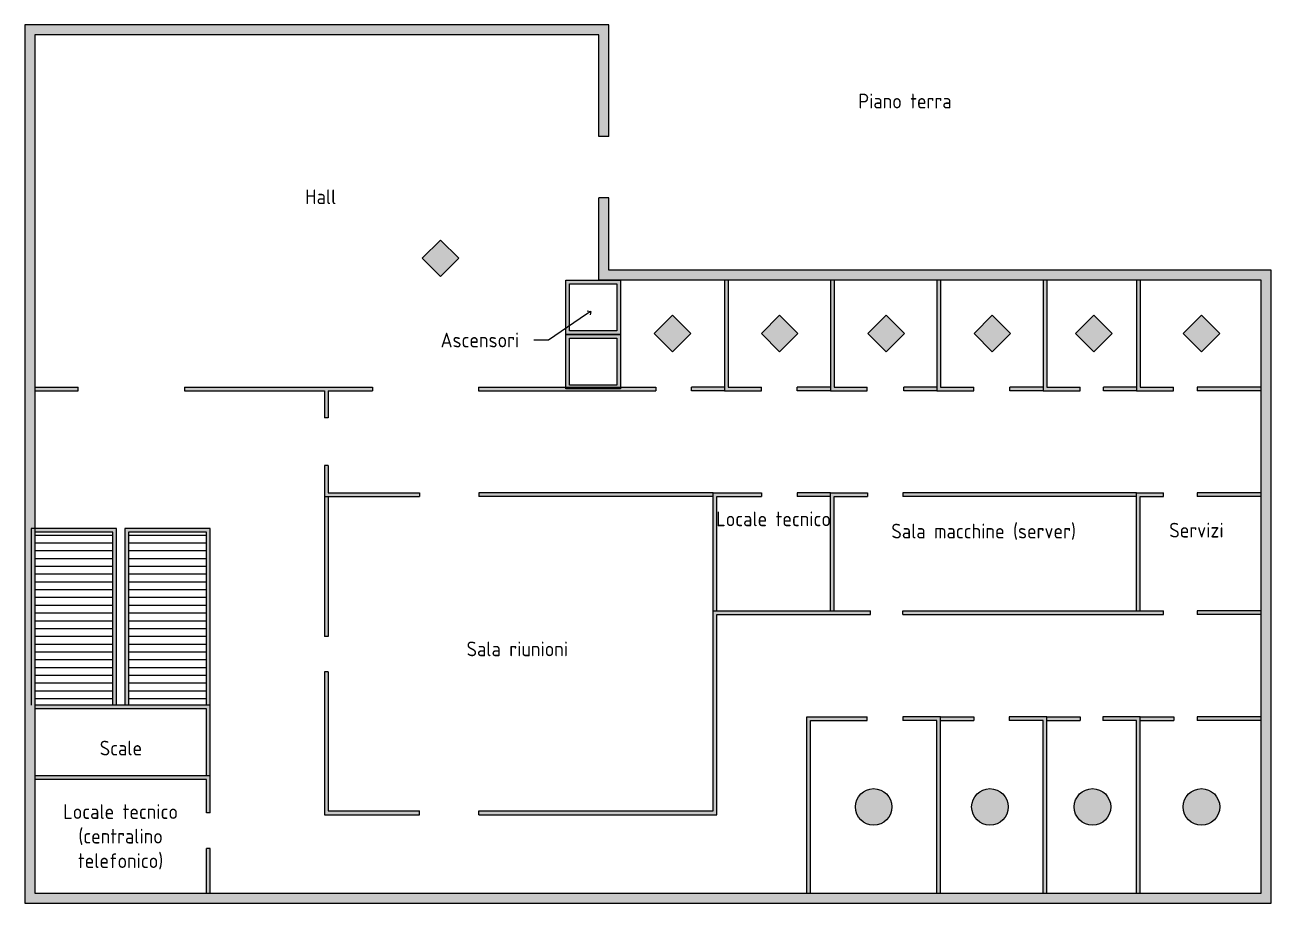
# Model space of a CAD drawing. Header units: metres. Extents: x 0 to 390, y 0 to 35.
# Drawn here: x -0.4 to 50.4, y -0.4 to 35.4 of the extents above; entities that cross this region are included whole.
import ezdxf
from ezdxf import colors
from ezdxf.entities.mleader import LeaderData, LeaderLine
from ezdxf.enums import TextEntityAlignment as Align
from ezdxf.math import Vec2, Vec3

# ---------------------------------------------------------------- set-up
doc = ezdxf.new("R2010")
doc.units = ezdxf.units.M
for name, color, linetype in [('00 PLANIMETRIA', 7, 'Continuous'), ('97 ANNOTAZIONI', 7, 'Continuous'), ('99 UTENZE', 7, 'Continuous')]:
    doc.layers.add(name, color=color, linetype=linetype)
doc.layers.get('0').off()
doc.styles.get("Standard").update_dxf_attribs({"font": 'isocp.shx', "height": 0.6, "bigfont": '@extfont2.shx'})

# ---------------------------------------------------------------- blocks, each defined once
blk = doc.blocks.new('_Open90')
at = {"color": 0, "linetype": 'ByBlock', "lineweight": -2}
for p, q in [((0, 0), (-1, 0)), ((-0.5, 0.5), (0, 0)), ((0, 0), (-0.5, -0.5))]:
    blk.add_line(p, q, dxfattribs=at)

msp = doc.modelspace()

# ---------------------------------------------------------------- hatches: boundary and pattern name
at = {"layer": '00 PLANIMETRIA'}
h = msp.add_hatch(color=256, dxfattribs=at)
h.dxf.hatch_style = 1
h.paths.add_polyline_path([(23.4, 35.4), (-0.4, 35.4), (-0.4, -0.4), (50.4, -0.4), (50.4, 25.4), (23.4, 25.4), (23.4, 28.348), (23, 28.348), (23, 25), (50, 25), (50, 0), (0, 0), (0, 35), (23, 35), (23, 30.848), (23.4, 30.848)])
h = msp.add_hatch(color=256, dxfattribs=at)
h.dxf.hatch_style = 1
h.paths.add_polyline_path([(23.876, 25), (21.656, 25), (21.656, 22.78), (23.876, 22.78)])
h.paths.add_polyline_path([(21.806, 24.85), (23.726, 24.85), (23.726, 22.93), (21.806, 22.93)], flags=16)
h = msp.add_hatch(color=256, dxfattribs=at)
h.dxf.hatch_style = 1
h.paths.add_polyline_path([(28.271, 25), (28.121, 25), (28.121, 20.485), (29.626, 20.485), (29.626, 20.635), (28.271, 20.635)])
h = msp.add_hatch(color=256, dxfattribs=at)
h.dxf.hatch_style = 1
h.paths.add_polyline_path([(33.939, 20.635), (32.584, 20.635), (32.584, 25), (32.434, 25), (32.434, 20.485), (33.939, 20.485)])
h = msp.add_hatch(color=256, dxfattribs=at)
h.dxf.hatch_style = 1
h.paths.add_polyline_path([(38.28, 20.635), (36.925, 20.635), (36.925, 25), (36.775, 25), (36.775, 20.485), (38.28, 20.485)])
h = msp.add_hatch(color=256, dxfattribs=at)
h.dxf.hatch_style = 1
h.paths.add_polyline_path([(42.612, 20.635), (41.257, 20.635), (41.257, 25), (41.107, 25), (41.107, 20.485), (42.612, 20.485)])
h = msp.add_hatch(color=256, dxfattribs=at)
h.dxf.hatch_style = 1
h.paths.add_polyline_path([(46.423, 20.635), (45.068, 20.635), (45.068, 25), (44.918, 25), (44.918, 20.485), (46.423, 20.485)])
h = msp.add_hatch(color=256, dxfattribs=at)
h.dxf.hatch_style = 1
h.paths.add_polyline_path([(23.876, 22.78), (21.656, 22.78), (21.656, 20.635), (23.876, 20.635)])
h.paths.add_polyline_path([(21.806, 22.63), (23.726, 22.63), (23.726, 20.71), (21.806, 20.71)], flags=16)
h = msp.add_hatch(color=256, dxfattribs=at)
h.dxf.hatch_style = 1
h.paths.add_polyline_path([(1.772, 20.635), (0, 20.635), (0, 20.485), (1.772, 20.485)])
h = msp.add_hatch(color=256, dxfattribs=at)
h.dxf.hatch_style = 1
h.paths.add_polyline_path([(13.767, 20.635), (11.957, 20.635), (11.806, 20.635), (6.106, 20.635), (6.106, 20.485), (11.806, 20.485), (11.806, 19.384), (11.956, 19.384), (11.956, 20.485), (13.767, 20.485)])
h = msp.add_hatch(color=256, dxfattribs=at)
h.dxf.hatch_style = 1
h.paths.add_polyline_path([(25.315, 20.635), (23.876, 20.635), (23.876, 20.56), (21.656, 20.56), (21.656, 20.635), (18.097, 20.635), (18.097, 20.485), (25.315, 20.485)])
h = msp.add_hatch(color=256, dxfattribs=at)
h.dxf.hatch_style = 1
h.paths.add_polyline_path([(23.876, 20.635), (21.656, 20.635), (21.656, 20.56), (23.876, 20.56)], flags=17)
h = msp.add_hatch(color=256, dxfattribs=at)
h.dxf.hatch_style = 1
h.paths.add_polyline_path([(28.121, 20.635), (26.769, 20.635), (26.769, 20.485), (28.121, 20.485)])
h = msp.add_hatch(color=256, dxfattribs=at)
h.dxf.hatch_style = 1
h.paths.add_polyline_path([(32.434, 20.635), (31.082, 20.635), (31.082, 20.485), (32.434, 20.485)])
h = msp.add_hatch(color=256, dxfattribs=at)
h.dxf.hatch_style = 1
h.paths.add_polyline_path([(36.775, 20.635), (35.423, 20.635), (35.423, 20.485), (36.775, 20.485)])
h = msp.add_hatch(color=256, dxfattribs=at)
h.dxf.hatch_style = 1
h.paths.add_polyline_path([(41.107, 20.635), (39.755, 20.635), (39.755, 20.485), (41.107, 20.485)])
h = msp.add_hatch(color=256, dxfattribs=at)
h.dxf.hatch_style = 1
h.paths.add_polyline_path([(44.918, 20.635), (43.566, 20.635), (43.566, 20.485), (44.918, 20.485)])
h = msp.add_hatch(color=256, dxfattribs=at)
h.dxf.hatch_style = 1
h.paths.add_polyline_path([(50, 20.635), (47.388, 20.635), (47.388, 20.485), (50, 20.485)])
h = msp.add_hatch(color=256, dxfattribs=at)
h.dxf.hatch_style = 1
h.paths.add_polyline_path([(15.69, 16.322), (11.956, 16.322), (11.956, 17.433), (11.806, 17.433), (11.806, 16.172), (15.69, 16.172)])
h = msp.add_hatch(color=256, dxfattribs=at)
h.dxf.hatch_style = 1
h.paths.add_polyline_path([(27.653, 16.322), (18.108, 16.322), (18.108, 16.172), (27.653, 16.172)])
h = msp.add_hatch(color=256, dxfattribs=at)
h.dxf.hatch_style = 1
h.paths.add_polyline_path([(27.803, 16.172), (29.629, 16.172), (29.629, 16.322), (27.653, 16.322), (27.653, 11.513), (27.803, 11.513)])
h = msp.add_hatch(color=256, dxfattribs=at)
h.dxf.hatch_style = 1
h.paths.add_polyline_path([(32.434, 16.322), (31.08, 16.322), (31.08, 16.172), (32.434, 16.172)])
h = msp.add_hatch(color=256, dxfattribs=at)
h.dxf.hatch_style = 1
h.paths.add_polyline_path([(33.944, 16.322), (32.434, 16.322), (32.434, 11.513), (32.584, 11.513), (32.584, 16.172), (33.944, 16.172)])
h = msp.add_hatch(color=256, dxfattribs=at)
h.dxf.hatch_style = 1
h.paths.add_polyline_path([(44.918, 16.322), (35.392, 16.322), (35.392, 16.172), (44.918, 16.172)])
h = msp.add_hatch(color=256, dxfattribs=at)
h.dxf.hatch_style = 1
h.paths.add_polyline_path([(46.012, 16.322), (44.918, 16.322), (44.918, 11.513), (45.068, 11.513), (45.068, 16.172), (46.012, 16.172)])
h = msp.add_hatch(color=256, dxfattribs=at)
h.dxf.hatch_style = 1
h.paths.add_polyline_path([(50, 16.322), (47.388, 16.322), (47.388, 16.172), (50, 16.172)])
h = msp.add_hatch(color=256, dxfattribs=at)
h.dxf.hatch_style = 1
h.paths.add_polyline_path([(11.956, 16.172), (11.806, 16.172), (11.806, 10.468), (11.956, 10.468)])
h = msp.add_hatch(color=256, dxfattribs=at)
h.dxf.hatch_style = 1
h.paths.add_polyline_path([(3.327, 14.867), (0, 14.867), (0, 14.717), (3.177, 14.717), (3.177, 7.672), (3.327, 7.672)])
h = msp.add_hatch(color=256, dxfattribs=at)
h.dxf.hatch_style = 1
h.paths.add_polyline_path([(7.148, 14.867), (3.671, 14.867), (3.671, 7.672), (3.821, 7.672), (3.821, 14.717), (6.998, 14.717), (6.998, 7.672), (7.148, 7.672)])
h = msp.add_hatch(dxfattribs=at)
h.set_pattern_fill('LINE', color=256, scale=0.1)
h.paths.add_polyline_path([(3.177, 14.717), (0, 14.717), (0, 7.672), (3.177, 7.672)])
h = msp.add_hatch(dxfattribs=at)
h.set_pattern_fill('LINE', color=256, scale=0.1)
h.paths.add_polyline_path([(6.998, 14.717), (3.821, 14.717), (3.821, 7.672), (6.998, 7.672)])
h = msp.add_hatch(color=256, dxfattribs=at)
h.dxf.hatch_style = 1
h.paths.add_polyline_path([(34.077, 11.513), (27.653, 11.513), (27.653, 3.354), (18.107, 3.354), (18.107, 3.204), (27.803, 3.204), (27.803, 11.363), (34.077, 11.363)])
h = msp.add_hatch(color=256, dxfattribs=at)
h.dxf.hatch_style = 1
h.paths.add_polyline_path([(46.021, 11.513), (35.392, 11.513), (35.392, 11.363), (46.021, 11.363)])
h = msp.add_hatch(color=256, dxfattribs=at)
h.dxf.hatch_style = 1
h.paths.add_polyline_path([(50, 11.513), (47.388, 11.513), (47.388, 11.363), (50, 11.363)])
h = msp.add_hatch(color=256, dxfattribs=at)
h.dxf.hatch_style = 1
h.paths.add_polyline_path([(11.956, 9.029), (11.806, 9.029), (11.806, 3.204), (15.691, 3.204), (15.691, 3.354), (11.956, 3.354)])
h = msp.add_hatch(color=256, dxfattribs=at)
h.dxf.hatch_style = 1
h.paths.add_polyline_path([(7.148, 7.672), (0, 7.672), (0, 7.522), (6.998, 7.522), (6.998, 4.789), (7.148, 4.789)])
h = msp.add_hatch(color=256, dxfattribs=at)
h.dxf.hatch_style = 1
h.paths.add_polyline_path([(33.937, 7.192), (31.471, 7.192), (31.471, 0), (31.621, 0), (31.621, 7.042), (33.937, 7.042)])
h = msp.add_hatch(color=256, dxfattribs=at)
h.dxf.hatch_style = 1
h.paths.add_polyline_path([(36.925, 7.192), (35.394, 7.192), (35.394, 7.042), (36.775, 7.042), (36.775, 0), (36.925, 0)])
h = msp.add_hatch(color=256, dxfattribs=at)
h.dxf.hatch_style = 1
h.paths.add_polyline_path([(38.288, 7.192), (36.925, 7.192), (36.925, 7.042), (38.288, 7.042)])
h = msp.add_hatch(color=256, dxfattribs=at)
h.dxf.hatch_style = 1
h.paths.add_polyline_path([(41.257, 7.192), (39.726, 7.192), (39.726, 7.042), (41.107, 7.042), (41.107, 0), (41.257, 0)])
h = msp.add_hatch(color=256, dxfattribs=at)
h.dxf.hatch_style = 1
h.paths.add_polyline_path([(42.62, 7.192), (41.257, 7.192), (41.257, 7.042), (42.62, 7.042)])
h = msp.add_hatch(color=256, dxfattribs=at)
h.dxf.hatch_style = 1
h.paths.add_polyline_path([(45.068, 7.192), (43.537, 7.192), (43.537, 7.042), (44.918, 7.042), (44.918, 0), (45.068, 0)])
h = msp.add_hatch(color=256, dxfattribs=at)
h.dxf.hatch_style = 1
h.paths.add_polyline_path([(46.431, 7.192), (45.068, 7.192), (45.068, 7.042), (46.431, 7.042)])
h = msp.add_hatch(color=256, dxfattribs=at)
h.dxf.hatch_style = 1
h.paths.add_polyline_path([(50, 7.192), (47.388, 7.192), (47.388, 7.042), (50, 7.042)])
h = msp.add_hatch(color=256, dxfattribs=at)
h.dxf.hatch_style = 1
h.paths.add_polyline_path([(7.148, 4.789), (0, 4.789), (0, 4.639), (6.998, 4.639), (6.998, 3.279), (7.148, 3.279)])
h = msp.add_hatch(color=256, dxfattribs=at)
h.dxf.hatch_style = 1
h.paths.add_polyline_path([(7.148, 1.83), (6.998, 1.83), (6.998, 0), (7.148, 0)])
at = {"layer": '99 UTENZE'}
h = msp.add_hatch(color=256, dxfattribs=at)
h.dxf.hatch_style = 1
h.paths.add_polyline_path([(17.287, 25.887), (16.543, 26.63), (15.8, 25.887), (16.543, 25.143)])
h = msp.add_hatch(color=256, dxfattribs=at)
h.dxf.hatch_style = 1
h.paths.add_polyline_path([(26.744, 22.817), (26, 23.561), (25.257, 22.817), (26, 22.074)])
h = msp.add_hatch(color=256, dxfattribs=at)
h.dxf.hatch_style = 1
h.paths.add_polyline_path([(31.11, 22.817), (30.367, 23.561), (29.623, 22.817), (30.367, 22.074)])
h = msp.add_hatch(color=256, dxfattribs=at)
h.dxf.hatch_style = 1
h.paths.add_polyline_path([(35.45, 22.817), (34.707, 23.561), (33.963, 22.817), (34.707, 22.074)])
h = msp.add_hatch(color=256, dxfattribs=at)
h.dxf.hatch_style = 1
h.paths.add_polyline_path([(39.78, 22.817), (39.036, 23.561), (38.293, 22.817), (39.036, 22.074)])
h = msp.add_hatch(color=256, dxfattribs=at)
h.dxf.hatch_style = 1
h.paths.add_polyline_path([(43.917, 22.817), (43.173, 23.561), (42.43, 22.817), (43.173, 22.074)])
h = msp.add_hatch(color=256, dxfattribs=at)
h.dxf.hatch_style = 1
h.paths.add_polyline_path([(48.305, 22.817), (47.562, 23.561), (46.818, 22.817), (47.562, 22.074)])
h = msp.add_hatch(color=256, dxfattribs=at)
h.dxf.hatch_style = 1
h.paths.add_polyline_path([(33.455, 3.521, 1), (34.942, 3.521, 1)])
h = msp.add_hatch(color=256, dxfattribs=at)
h.dxf.hatch_style = 1
h.paths.add_polyline_path([(38.194, 3.521, 1), (39.681, 3.521, 1)])
h = msp.add_hatch(color=256, dxfattribs=at)
h.dxf.hatch_style = 1
h.paths.add_polyline_path([(42.375, 3.521, 1), (43.862, 3.521, 1)])
h = msp.add_hatch(color=256, dxfattribs=at)
h.dxf.hatch_style = 1
h.paths.add_polyline_path([(46.818, 3.521, 1), (48.305, 3.521, 1)])

# ---------------------------------------------------------------- linework, layer by layer
at = {"layer": '00 PLANIMETRIA'}
for p, q in [((23.4, 35.4), (-0.4, 35.4)), ((-0.4, 35.4), (-0.4, -0.4)), ((23.4, 30.848), (23.4, 35.4)), ((23, 35), (0, 35)), ((0, 35), (0, 0)), ((23, 30.848), (23, 35)), ((23.4, 30.848), (23, 30.848)), ((23, 25), (23, 28.348)), ((23.4, 28.348), (23, 28.348)), ((23.4, 25.4), (23.4, 28.348)), ((21.656, 25), (23.876, 25)), ((21.656, 22.78), (21.656, 25)), ((50, 25), (23, 25)), ((50.4, 25.4), (23.4, 25.4)), ((23.876, 25), (23.876, 22.78)), ((28.121, 25), (28.121, 20.485)), ((28.271, 25), (28.271, 20.635)), ((32.434, 25), (32.434, 20.485)), ((32.584, 25), (32.584, 20.635)), ((36.775, 25), (36.775, 20.485)), ((36.925, 25), (36.925, 20.635)), ((41.107, 25), (41.107, 20.485)), ((41.257, 25), (41.257, 20.635)), ((44.918, 25), (44.918, 20.485)), ((45.068, 25), (45.068, 20.635)), ((50, 0), (50, 25)), ((50.4, -0.4), (50.4, 25.4)), ((21.806, 24.85), (23.726, 24.85)), ((21.806, 22.93), (21.806, 24.85)), ((23.726, 24.85), (23.726, 22.93)), ((23.726, 22.93), (21.806, 22.93)), ((23.876, 22.78), (21.656, 22.78)), ((21.656, 22.78), (23.876, 22.78)), ((21.656, 20.56), (21.656, 22.78)), ((21.806, 22.63), (23.726, 22.63)), ((21.806, 20.71), (21.806, 22.63)), ((23.726, 22.63), (23.726, 20.71)), ((23.876, 22.78), (23.876, 20.56)), ((0, 20.635), (1.772, 20.635)), ((0, 20.485), (1.772, 20.485)), ((1.772, 20.485), (1.772, 20.635)), ((6.106, 20.635), (11.806, 20.635)), ((6.106, 20.635), (6.106, 20.485)), ((6.106, 20.485), (11.806, 20.485)), ((11.806, 20.635), (11.957, 20.635)), ((11.806, 20.485), (11.806, 19.384)), ((11.956, 20.485), (11.956, 19.384)), ((11.957, 20.635), (13.767, 20.635)), ((11.957, 20.485), (13.767, 20.485)), ((13.767, 20.635), (13.767, 20.485)), ((18.097, 20.635), (25.315, 20.635)), ((18.097, 20.635), (18.097, 20.485)), ((18.097, 20.485), (25.315, 20.485)), ((23.876, 20.56), (21.656, 20.56)), ((23.726, 20.71), (21.806, 20.71)), ((25.315, 20.635), (25.315, 20.485)), ((28.121, 20.635), (26.769, 20.635)), ((26.769, 20.485), (26.769, 20.635)), ((28.121, 20.485), (26.769, 20.485)), ((28.121, 20.485), (29.626, 20.485)), ((28.271, 20.635), (29.626, 20.635)), ((29.626, 20.485), (29.626, 20.635)), ((32.434, 20.635), (31.082, 20.635)), ((31.082, 20.485), (31.082, 20.635)), ((32.434, 20.485), (31.082, 20.485)), ((32.434, 20.485), (33.939, 20.485)), ((32.584, 20.635), (33.939, 20.635)), ((33.939, 20.485), (33.939, 20.635)), ((36.775, 20.635), (35.423, 20.635)), ((35.423, 20.485), (35.423, 20.635)), ((36.775, 20.485), (35.423, 20.485)), ((36.775, 20.485), (38.28, 20.485)), ((36.925, 20.635), (38.28, 20.635)), ((38.28, 20.485), (38.28, 20.635)), ((41.107, 20.635), (39.755, 20.635)), ((39.755, 20.485), (39.755, 20.635)), ((41.107, 20.485), (39.755, 20.485)), ((41.107, 20.485), (42.612, 20.485)), ((41.257, 20.635), (42.612, 20.635)), ((42.612, 20.485), (42.612, 20.635)), ((44.918, 20.635), (43.566, 20.635)), ((43.566, 20.485), (43.566, 20.635)), ((44.918, 20.485), (43.566, 20.485)), ((44.918, 20.485), (46.423, 20.485)), ((45.068, 20.635), (46.423, 20.635)), ((46.423, 20.485), (46.423, 20.635)), ((50, 20.635), (47.388, 20.635)), ((47.388, 20.635), (47.388, 20.485)), ((50, 20.485), (47.388, 20.485)), ((11.956, 19.384), (11.806, 19.384)), ((11.806, 17.433), (11.806, 16.172)), ((11.956, 17.433), (11.806, 17.433)), ((11.956, 17.433), (11.956, 16.322)), ((11.956, 16.322), (15.69, 16.322)), ((15.69, 16.322), (15.69, 16.172)), ((27.653, 16.322), (18.108, 16.322)), ((18.108, 16.322), (18.108, 16.172)), ((27.653, 11.513), (27.653, 16.322)), ((27.653, 16.322), (29.629, 16.322)), ((29.629, 16.322), (29.629, 16.172)), ((32.434, 16.322), (31.08, 16.322)), ((31.08, 16.322), (31.08, 16.172)), ((32.434, 11.513), (32.434, 16.322)), ((32.434, 16.322), (33.944, 16.322)), ((33.944, 16.322), (33.944, 16.172)), ((44.918, 16.322), (35.392, 16.322)), ((35.392, 16.322), (35.392, 16.172)), ((44.918, 11.513), (44.918, 16.322)), ((44.918, 16.322), (46.012, 16.322)), ((46.012, 16.172), (46.012, 16.322)), ((50, 16.322), (47.388, 16.322)), ((47.388, 16.322), (47.388, 16.172)), ((11.806, 16.172), (15.69, 16.172)), ((11.806, 16.172), (11.806, 10.468)), ((11.956, 16.172), (11.956, 10.468)), ((27.653, 16.172), (18.108, 16.172)), ((27.803, 11.513), (27.803, 16.172)), ((27.803, 16.172), (29.629, 16.172)), ((32.434, 16.172), (31.08, 16.172)), ((32.584, 11.513), (32.584, 16.172)), ((32.584, 16.172), (33.944, 16.172)), ((44.918, 16.172), (35.392, 16.172)), ((45.068, 11.513), (45.068, 16.172)), ((45.068, 16.172), (46.012, 16.172)), ((50, 16.172), (47.388, 16.172)), ((3.327, 14.867), (-0.15, 14.867)), ((-0.15, 14.867), (-0.15, 7.672)), ((3.327, 7.672), (3.327, 14.867)), ((7.148, 14.867), (3.671, 14.867)), ((3.671, 14.867), (3.671, 7.672)), ((7.148, 7.672), (7.148, 14.867)), ((3.177, 14.717), (0, 14.717)), ((0, 14.717), (0, 7.672)), ((3.177, 7.672), (3.177, 14.717)), ((6.998, 14.717), (3.821, 14.717)), ((3.821, 14.717), (3.821, 7.672)), ((6.998, 7.672), (6.998, 14.717)), ((27.653, 3.354), (27.653, 11.513)), ((27.653, 11.513), (34.077, 11.513)), ((27.803, 3.204), (27.803, 11.363)), ((27.803, 11.363), (34.077, 11.363)), ((34.077, 11.363), (34.077, 11.513)), ((35.392, 11.513), (46.021, 11.513)), ((35.392, 11.363), (35.392, 11.513)), ((35.392, 11.363), (46.021, 11.363)), ((46.021, 11.363), (46.021, 11.513)), ((50, 11.513), (47.388, 11.513)), ((47.388, 11.513), (47.388, 11.363)), ((50, 11.363), (47.388, 11.363)), ((11.956, 10.468), (11.806, 10.468)), ((11.806, 9.029), (11.806, 3.204)), ((11.956, 9.029), (11.806, 9.029)), ((11.956, 9.029), (11.956, 3.354)), ((7.148, 7.672), (0, 7.672)), ((7.148, 4.789), (7.148, 7.672)), ((6.998, 7.522), (0, 7.522)), ((6.998, 4.789), (6.998, 7.522)), ((31.471, 0), (31.471, 7.192)), ((31.471, 7.192), (33.937, 7.192)), ((33.937, 7.042), (33.937, 7.192)), ((36.925, 7.192), (35.394, 7.192)), ((35.394, 7.192), (35.394, 7.042)), ((36.925, 0), (36.925, 7.192)), ((36.925, 7.192), (38.288, 7.192)), ((38.288, 7.192), (38.288, 7.042)), ((41.257, 7.192), (39.726, 7.192)), ((39.726, 7.192), (39.726, 7.042)), ((41.257, 0), (41.257, 7.192)), ((41.257, 7.192), (42.62, 7.192)), ((42.62, 7.192), (42.62, 7.042)), ((45.068, 7.192), (43.537, 7.192)), ((43.537, 7.192), (43.537, 7.042)), ((45.068, 0), (45.068, 7.192)), ((45.068, 7.192), (46.431, 7.192)), ((46.431, 7.192), (46.431, 7.042)), ((50, 7.192), (47.388, 7.192)), ((47.388, 7.192), (47.388, 7.042)), ((31.621, 0), (31.621, 7.042)), ((31.621, 7.042), (33.937, 7.042)), ((36.775, 7.042), (35.394, 7.042)), ((36.775, 0), (36.775, 7.042)), ((36.925, 7.042), (38.288, 7.042)), ((41.107, 7.042), (39.726, 7.042)), ((41.107, 0), (41.107, 7.042)), ((41.257, 7.042), (42.62, 7.042)), ((44.918, 7.042), (43.537, 7.042)), ((44.918, 0), (44.918, 7.042)), ((45.068, 7.042), (46.431, 7.042)), ((50, 7.042), (47.388, 7.042)), ((7.148, 4.789), (0, 4.789)), ((6.998, 4.639), (0, 4.639)), ((6.998, 3.279), (6.998, 4.639)), ((7.148, 3.279), (7.148, 4.789)), ((7.148, 3.279), (6.998, 3.279)), ((11.806, 3.204), (15.691, 3.204)), ((11.956, 3.354), (15.691, 3.354)), ((15.691, 3.204), (15.691, 3.354)), ((18.107, 3.354), (27.653, 3.354)), ((18.107, 3.204), (18.107, 3.354)), ((18.107, 3.204), (27.803, 3.204)), ((6.998, 0), (6.998, 1.83)), ((7.148, 1.83), (6.998, 1.83)), ((7.148, 0), (7.148, 1.83)), ((0, 0), (50, 0)), ((-0.4, -0.4), (50.4, -0.4))]:
    msp.add_line(p, q, dxfattribs=at)
at = {"layer": '99 UTENZE'}
for p, q in [((16.543, 26.63), (15.8, 25.887)), ((17.287, 25.887), (16.543, 26.63)), ((15.8, 25.887), (16.543, 25.143)), ((16.543, 25.143), (17.287, 25.887)), ((26, 23.561), (25.257, 22.817)), ((26.744, 22.817), (26, 23.561)), ((30.367, 23.561), (29.623, 22.817)), ((31.11, 22.817), (30.367, 23.561)), ((34.707, 23.561), (33.963, 22.817)), ((35.45, 22.817), (34.707, 23.561)), ((39.036, 23.561), (38.293, 22.817)), ((39.78, 22.817), (39.036, 23.561)), ((43.173, 23.561), (42.43, 22.817)), ((43.917, 22.817), (43.173, 23.561)), ((47.562, 23.561), (46.818, 22.817)), ((48.305, 22.817), (47.562, 23.561)), ((25.257, 22.817), (26, 22.074)), ((26, 22.074), (26.744, 22.817)), ((29.623, 22.817), (30.367, 22.074)), ((30.367, 22.074), (31.11, 22.817)), ((33.963, 22.817), (34.707, 22.074)), ((34.707, 22.074), (35.45, 22.817)), ((38.293, 22.817), (39.036, 22.074)), ((39.036, 22.074), (39.78, 22.817)), ((42.43, 22.817), (43.173, 22.074)), ((43.173, 22.074), (43.917, 22.817)), ((46.818, 22.817), (47.562, 22.074)), ((47.562, 22.074), (48.305, 22.817))]:
    msp.add_line(p, q, dxfattribs=at)
for centre in [(34.198, 3.521), (38.938, 3.521), (43.119, 3.521), (47.562, 3.521)]:
    msp.add_circle(centre, 0.744, dxfattribs=at)

# ---------------------------------------------------------------- texts
at = {"layer": '97 ANNOTAZIONI'}
for s, p in [('Piano terra', (33.571, 31.997)), ('Hall', (11.023, 28.093)), ('Sala macchine (server)', (34.921, 14.466)), ('Servizi', (46.249, 14.503)), ('Sala riunioni', (17.603, 9.662))]:
    msp.add_text(s, height=0.6, dxfattribs=at).set_placement(p)
msp.add_text('Scale', height=0.6, dxfattribs=at).set_placement((3.514, 5.619), align=Align.CENTER)
at = {"layer": '97 ANNOTAZIONI', "char_height": 0.6, "attachment_point": 1}
for s, width, gutter_width, insert in [('\\pxqc;Locale tecnico', 4.63129, 3, (27.803, 15.563)), ('\\pxqc;Locale tecnico (centralino telefonico)', 6.99801, 10, (0, 3.629))]:
    msp.add_mtext_dynamic_manual_height_columns(s, width=width, gutter_width=gutter_width, heights=[0], dxfattribs=dict(at, insert=insert))

# ---------------------------------------------------------------- leaders
at = {"layer": '97 ANNOTAZIONI'}
ml = msp.add_multileader_mtext('Standard', dxfattribs=at)
ml.set_content('Ascensori', color=256)
ml.set_leader_properties()
ml.set_arrow_properties(name='OPEN90')
ml.build(insert=Vec2(0, 0))
ml.multileader.update_dxf_attribs({"dogleg_length": 1, "arrow_head_size": 0.2})
ctx = ml.context
ctx.base_point, ctx.char_height, ctx.arrow_head_size, ctx.landing_gap_size, ctx.plane_origin = Vec3(15.787, 22.555), 0.6, 0.2, 0.6, Vec3(22.663, 23.715)
ctx.text_align_type = 2
notes = []
notes.append((ctx, [(0, (1, 1, 0), (20.95, 22.555), (-1, 0), 0.6, [(0, [(22.663, 23.715)], 0, [])])]))
ctx.mtext.insert, ctx.mtext.alignment, ctx.mtext.flow_direction = Vec3(19.75, 22.855), 3, 5
for ctx, leaders in notes:
    for number, flags, end, landing, length, lines in leaders:
        leader = LeaderData()
        leader.index, (leader.has_last_leader_line, leader.has_dogleg_vector, leader.attachment_direction) = number, flags
        leader.last_leader_point, leader.dogleg_vector, leader.dogleg_length = Vec3(end), Vec3(landing), length
        for number, points, colour, breaks in lines:
            line = LeaderLine()
            line.index, line.vertices, line.color, line.breaks = number, Vec3.list(points), colors.encode_raw_color(colour), breaks
            leader.lines.append(line)
        ctx.leaders.append(leader)

doc.saveas('drawing.dxf')
